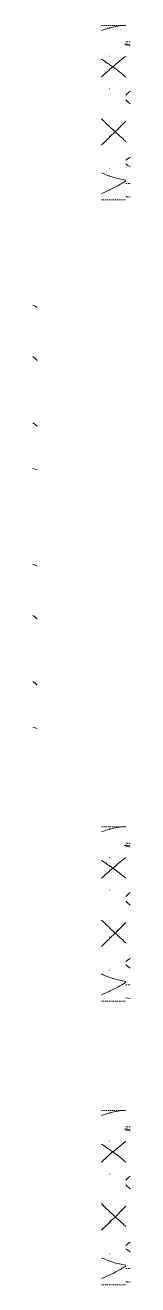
# Model space of a CAD drawing. Header units: inches. Extents: x 12491 to 15223, y 922 to 3433.
# Drawn here: x 13824.8 to 13836.7, y 921.9 to 1075.4 of the extents above; entities that cross this region are included whole.
import ezdxf

# ---------------------------------------------------------------- set-up
doc = ezdxf.new("R2010")
doc.units = ezdxf.units.IN
doc.header["$MEASUREMENT"] = 0
doc.linetypes.add('Demolished', pattern=[0.1875, 0.125, -0.0625])
for name, color, linetype, lineweight in [('M-EQPM-2', 10, 'Demolished', 9), ('M-EQPM-3', 21, 'Demolished', 9), ('M-EQPM-4', 254, 'Demolished', 9), ('M-EQPM-5', 10, 'Continuous', 9), ('M-EQPM-6', 254, 'Continuous', 9), ('M-EQPM-7', 21, 'Continuous', 9)]:
    doc.layers.add(name, color=color, linetype=linetype, lineweight=lineweight)

# ---------------------------------------------------------------- blocks, each defined once
blk = doc.blocks.new('FP_67-DEMO _ NEW PLAN SUPERIMPOSED - 1ST FLOOR')
at = {"layer": 'M-EQPM-4'}
blk.add_line((1.49, -0.06), (1.49, 0), dxfattribs=at)
blk = doc.blocks.new('FP_68-DEMO _ NEW PLAN SUPERIMPOSED - 1ST FLOOR')
at = {"layer": 'M-EQPM-4'}
blk.add_line((-2.5, 0), (-2.5, -0.06), dxfattribs=at)
blk = doc.blocks.new('FP_69-DEMO _ NEW PLAN SUPERIMPOSED - 1ST FLOOR')
at = {"layer": 'M-EQPM-4'}
blk.add_line((11.22, -0.06), (11.22, 0), dxfattribs=at)
blk = doc.blocks.new('FP_70-DEMO _ NEW PLAN SUPERIMPOSED - 1ST FLOOR')
at = {"layer": 'M-EQPM-4'}
blk.add_line((7.22, 0), (7.22, -0.06), dxfattribs=at)
blk = doc.blocks.new('FP_71-DEMO _ NEW PLAN SUPERIMPOSED - 1ST FLOOR')
at = {"layer": 'M-EQPM-4'}
for p, q in [((-4.26, 2.5), (-4.26, 2)), ((12.99, 2), (12.99, 2.5))]:
    blk.add_line(p, q, dxfattribs=at)
at = {"layer": 'M-EQPM-6'}
for p, q in [((-3.97, 2.5), (-3.92, 2.33)), ((-3.92, 2.33), (-3.87, 2.17)), ((-3.87, 2.17), (-3.81, 2)), ((1.76, 2.5), (1.92, 2.33)), ((1.92, 2.33), (2.08, 2.17)), ((2.08, 2.17), (2.24, 2)), ((9.8, 2.5), (9.93, 2.33)), ((9.93, 2.33), (10.06, 2.17)), ((10.06, 2.17), (10.18, 2))]:
    blk.add_line(p, q, dxfattribs=at)
blk = doc.blocks.new('FP_72-DEMO _ NEW PLAN SUPERIMPOSED - 1ST FLOOR')
at = {"layer": 'M-EQPM-2'}
for p, q in [((-6.26, 2), (-6.26, 0)), ((14.99, 0), (14.99, 2)), ((-6.26, -0.06), (-6.26, -1)), ((14.99, -1), (14.99, -0.06))]:
    blk.add_line(p, q, dxfattribs=at)
at = {"layer": 'M-EQPM-4'}
for p, q in [((-6.26, 0), (-6.26, -0.06)), ((14.99, -0.06), (14.99, 0))]:
    blk.add_line(p, q, dxfattribs=at)
at = {"layer": 'M-EQPM-5'}
for p, q in [((-6.28, 2), (-6.26, 1.75)), ((-6.26, 1.75), (-6.23, 1.5)), ((-2.52, 2), (-2.32, 1.75)), ((-2.32, 1.75), (-2.12, 1.5)), ((5.41, 2), (5.66, 1.75)), ((5.66, 1.75), (5.91, 1.5)), ((12.7, 2), (12.85, 1.75)), ((12.85, 1.75), (13, 1.5)), ((-6.23, 1.5), (-6.2, 1.25)), ((-6.2, 1.25), (-6.16, 1)), ((-6.16, 1), (-6.12, 0.75)), ((-6.12, 0.75), (-6.07, 0.5)), ((-6.07, 0.5), (-6.01, 0.25)), ((-6.01, 0.25), (-5.95, 0)), ((-2.12, 1.5), (-1.92, 1.25)), ((-1.92, 1.25), (-1.72, 1)), ((-1.72, 1), (-1.51, 0.75)), ((-1.51, 0.75), (-1.3, 0.5)), ((-1.3, 0.5), (-1.08, 0.25)), ((-1.08, 0.25), (-0.87, 0)), ((-0.87, 0), (-0.81, -0.06)), ((5.91, 1.5), (6.15, 1.25)), ((6.15, 1.25), (6.4, 1)), ((6.4, 1), (6.65, 0.75)), ((6.65, 0.75), (6.89, 0.5)), ((6.89, 0.5), (7.13, 0.25)), ((7.13, 0.25), (7.38, 0)), ((13, 1.5), (13.15, 1.25)), ((13.15, 1.25), (13.29, 1)), ((13.29, 1), (13.42, 0.75)), ((13.42, 0.75), (13.55, 0.5)), ((13.55, 0.5), (13.68, 0.25)), ((13.68, 0.25), (13.8, 0)), ((-5.93, -0.06), (-5.88, -0.25)), ((-5.88, -0.25), (-5.81, -0.5)), ((-5.81, -0.5), (-5.73, -0.75)), ((-5.73, -0.75), (-5.65, -1)), ((-0.81, -0.06), (-0.65, -0.25)), ((-0.65, -0.25), (-0.42, -0.5)), ((-0.42, -0.5), (-0.2, -0.75)), ((-0.2, -0.75), (0.03, -1)), ((7.44, -0.06), (7.62, -0.25)), ((7.62, -0.25), (7.85, -0.5)), ((7.85, -0.5), (8.09, -0.75)), ((8.09, -0.75), (8.32, -1)), ((13.82, -0.06), (13.91, -0.25)), ((13.91, -0.25), (14.02, -0.5)), ((14.02, -0.5), (14.12, -0.75)), ((14.12, -0.75), (14.22, -1))]:
    blk.add_line(p, q, dxfattribs=at)
at = {"layer": 'M-EQPM-6'}
for p, q in [((-5.95, 0), (-5.93, -0.06)), ((7.38, 0), (7.44, -0.06)), ((13.8, 0), (13.82, -0.06))]:
    blk.add_line(p, q, dxfattribs=at)
blk = doc.blocks.new('FP_73-DEMO _ NEW PLAN SUPERIMPOSED - 1ST FLOOR')
at = {"layer": 'M-EQPM-5'}
for p, q in [((-3.96, 2), (-3.97, 1.83)), ((-0.29, 1.6), (-0.45, 1.4)), ((-0.13, 1.8), (-0.29, 1.6)), ((0.03, 2), (-0.13, 1.8)), ((7.53, 1.6), (7.36, 1.4)), ((7.71, 1.8), (7.53, 1.6)), ((7.89, 2), (7.75, 1.84)), ((12.53, 1.6), (12.49, 1.4)), ((12.57, 1.8), (12.53, 1.6)), ((12.6, 2), (12.57, 1.8)), ((-1.49, 0), (-1.53, -0.06)), ((-1.35, 0.2), (-1.49, 0)), ((-1.21, 0.4), (-1.35, 0.2)), ((-1.06, 0.6), (-1.21, 0.4)), ((-0.91, 0.8), (-1.06, 0.6)), ((-0.76, 1), (-0.91, 0.8)), ((-0.61, 1.2), (-0.76, 1)), ((-0.45, 1.4), (-0.61, 1.2)), ((6.06, 0), (6, -0.06)), ((6.25, 0.2), (6.06, 0)), ((6.44, 0.4), (6.25, 0.2)), ((6.62, 0.6), (6.44, 0.4)), ((6.81, 0.8), (6.66, 0.64)), ((6.99, 1), (6.81, 0.8)), ((7.17, 1.2), (6.99, 1)), ((7.36, 1.4), (7.17, 1.2)), ((12.09, 0), (12.07, -0.06)), ((12.16, 0.2), (12.09, 0)), ((12.23, 0.4), (12.16, 0.2)), ((12.29, 0.6), (12.24, 0.44)), ((12.35, 0.8), (12.29, 0.6)), ((12.4, 1), (12.35, 0.8)), ((12.45, 1.2), (12.4, 1)), ((12.49, 1.4), (12.45, 1.2)), ((-2.01, -0.8), (-2.14, -1)), ((-1.89, -0.6), (-2.01, -0.8)), ((-1.76, -0.4), (-1.89, -0.6)), ((-1.63, -0.2), (-1.76, -0.4)), ((-1.53, -0.06), (-1.63, -0.2)), ((5.3, -0.8), (5.1, -1)), ((5.47, -0.62), (5.31, -0.78)), ((5.68, -0.4), (5.49, -0.6)), ((5.87, -0.2), (5.68, -0.4)), ((6, -0.06), (5.87, -0.2)), ((11.77, -0.8), (11.68, -1)), ((11.86, -0.6), (11.77, -0.8)), ((11.94, -0.4), (11.86, -0.6)), ((12.02, -0.2), (11.94, -0.4)), ((12.07, -0.06), (12.02, -0.2))]:
    blk.add_line(p, q, dxfattribs=at)
blk = doc.blocks.new('FP_74-DEMO _ NEW PLAN SUPERIMPOSED - 1ST FLOOR')
at = {"layer": 'M-EQPM-5'}
for p, q in [((-3.9, 2.25), (-4.04, 2.01)), ((-3.75, 2.5), (-3.9, 2.25)), ((3.04, 2.25), (2.8, 2)), ((3.29, 2.5), (3.04, 2.25)), ((10.78, 2.25), (10.59, 2)), ((10.97, 2.5), (10.78, 2.25))]:
    blk.add_line(p, q, dxfattribs=at)
at = {"layer": 'M-EQPM-6'}
for p, q in [((14.64, 2.25), (14.61, 2)), ((14.66, 2.5), (14.64, 2.25))]:
    blk.add_line(p, q, dxfattribs=at)
blk = doc.blocks.new('_Commerical Front Washer - MFR35-879403-DEMO _ NEW PLAN SUPERIMPOSED - 1ST FLOOR')
at = {"layer": 'M-EQPM-2'}
blk.add_blockref('FP_72-DEMO _ NEW PLAN SUPERIMPOSED - 1ST FLOOR', (1100.9, 0), dxfattribs=at)
at = {"layer": 'M-EQPM-4'}
for name in ['FP_71-DEMO _ NEW PLAN SUPERIMPOSED - 1ST FLOOR', 'FP_68-DEMO _ NEW PLAN SUPERIMPOSED - 1ST FLOOR', 'FP_67-DEMO _ NEW PLAN SUPERIMPOSED - 1ST FLOOR', 'FP_70-DEMO _ NEW PLAN SUPERIMPOSED - 1ST FLOOR', 'FP_69-DEMO _ NEW PLAN SUPERIMPOSED - 1ST FLOOR']:
    blk.add_blockref(name, (1100.9, 0), dxfattribs=at)
at = {"layer": 'M-EQPM-5'}
blk.add_blockref('FP_73-DEMO _ NEW PLAN SUPERIMPOSED - 1ST FLOOR', (1100.9, 0), dxfattribs=at)
at = {"layer": 'M-EQPM-6'}
blk.add_blockref('FP_74-DEMO _ NEW PLAN SUPERIMPOSED - 1ST FLOOR', (1100.9, 0), dxfattribs=at)
blk = doc.blocks.new('FP_76-DEMO _ NEW PLAN SUPERIMPOSED - 1ST FLOOR')
at = {"layer": 'M-EQPM-4'}
blk.add_line((1.49, -0.06), (1.49, 0), dxfattribs=at)
blk = doc.blocks.new('FP_77-DEMO _ NEW PLAN SUPERIMPOSED - 1ST FLOOR')
at = {"layer": 'M-EQPM-4'}
blk.add_line((-2.5, 0), (-2.5, -0.06), dxfattribs=at)
blk = doc.blocks.new('FP_78-DEMO _ NEW PLAN SUPERIMPOSED - 1ST FLOOR')
at = {"layer": 'M-EQPM-4'}
blk.add_line((11.22, -0.06), (11.22, 0), dxfattribs=at)
blk = doc.blocks.new('FP_79-DEMO _ NEW PLAN SUPERIMPOSED - 1ST FLOOR')
at = {"layer": 'M-EQPM-4'}
blk.add_line((7.22, 0), (7.22, -0.06), dxfattribs=at)
blk = doc.blocks.new('FP_80-DEMO _ NEW PLAN SUPERIMPOSED - 1ST FLOOR')
at = {"layer": 'M-EQPM-4'}
for p, q in [((-4.26, 2.5), (-4.26, 2)), ((12.99, 2), (12.99, 2.5))]:
    blk.add_line(p, q, dxfattribs=at)
at = {"layer": 'M-EQPM-6'}
for p, q in [((-3.97, 2.5), (-3.92, 2.33)), ((-3.92, 2.33), (-3.87, 2.17)), ((-3.87, 2.17), (-3.81, 2)), ((1.75, 2.5), (1.91, 2.33)), ((1.91, 2.33), (2.08, 2.17)), ((2.08, 2.17), (2.24, 2)), ((9.8, 2.5), (9.93, 2.33)), ((9.93, 2.33), (10.06, 2.17)), ((10.06, 2.17), (10.18, 2))]:
    blk.add_line(p, q, dxfattribs=at)
blk = doc.blocks.new('FP_81-DEMO _ NEW PLAN SUPERIMPOSED - 1ST FLOOR')
at = {"layer": 'M-EQPM-2'}
for p, q in [((-6.26, 2), (-6.26, 0)), ((14.99, 0), (14.99, 2)), ((-6.26, -0.06), (-6.26, -1)), ((14.99, -1), (14.99, -0.06))]:
    blk.add_line(p, q, dxfattribs=at)
at = {"layer": 'M-EQPM-4'}
for p, q in [((-6.26, 0), (-6.26, -0.06)), ((14.99, -0.06), (14.99, 0))]:
    blk.add_line(p, q, dxfattribs=at)
at = {"layer": 'M-EQPM-5'}
for p, q in [((-6.28, 2), (-6.26, 1.75)), ((-6.26, 1.75), (-6.23, 1.5)), ((-2.52, 2), (-2.32, 1.75)), ((-2.32, 1.75), (-2.13, 1.5)), ((5.4, 2), (5.65, 1.75)), ((5.65, 1.75), (5.9, 1.5)), ((12.7, 2), (12.85, 1.75)), ((12.85, 1.75), (13, 1.5)), ((-6.23, 1.5), (-6.2, 1.25)), ((-6.2, 1.25), (-6.16, 1)), ((-6.16, 1), (-6.12, 0.75)), ((-6.12, 0.75), (-6.07, 0.5)), ((-6.07, 0.5), (-6.01, 0.25)), ((-6.01, 0.25), (-5.95, 0)), ((-2.13, 1.5), (-1.93, 1.25)), ((-1.93, 1.25), (-1.72, 1)), ((-1.72, 1), (-1.51, 0.75)), ((-1.51, 0.75), (-1.3, 0.5)), ((-1.3, 0.5), (-1.09, 0.25)), ((-1.09, 0.25), (-0.87, 0)), ((-0.87, 0), (-0.81, -0.06)), ((5.9, 1.5), (6.15, 1.25)), ((6.15, 1.25), (6.4, 1)), ((6.4, 1), (6.64, 0.75)), ((6.64, 0.75), (6.89, 0.5)), ((6.89, 0.5), (7.13, 0.25)), ((7.13, 0.25), (7.37, 0)), ((13, 1.5), (13.14, 1.25)), ((13.14, 1.25), (13.28, 1)), ((13.28, 1), (13.42, 0.75)), ((13.42, 0.75), (13.55, 0.5)), ((13.55, 0.5), (13.67, 0.25)), ((13.67, 0.25), (13.79, 0)), ((-5.93, -0.06), (-5.88, -0.25)), ((-5.88, -0.25), (-5.81, -0.5)), ((-5.81, -0.5), (-5.73, -0.75)), ((-5.73, -0.75), (-5.65, -1)), ((-0.81, -0.06), (-0.65, -0.25)), ((-0.65, -0.25), (-0.43, -0.5)), ((-0.43, -0.5), (-0.2, -0.75)), ((-0.2, -0.75), (0.03, -1)), ((7.43, -0.06), (7.61, -0.25)), ((7.61, -0.25), (7.85, -0.5)), ((7.85, -0.5), (8.09, -0.75)), ((8.09, -0.75), (8.32, -1)), ((13.82, -0.06), (13.91, -0.25)), ((13.91, -0.25), (14.02, -0.5)), ((14.02, -0.5), (14.12, -0.75)), ((14.12, -0.75), (14.22, -1))]:
    blk.add_line(p, q, dxfattribs=at)
at = {"layer": 'M-EQPM-6'}
for p, q in [((-5.95, 0), (-5.93, -0.06)), ((7.37, 0), (7.43, -0.06)), ((13.79, 0), (13.82, -0.06))]:
    blk.add_line(p, q, dxfattribs=at)
blk = doc.blocks.new('FP_82-DEMO _ NEW PLAN SUPERIMPOSED - 1ST FLOOR')
at = {"layer": 'M-EQPM-5'}
for p, q in [((-3.96, 2), (-3.97, 1.82)), ((-0.29, 1.6), (-0.45, 1.4)), ((-0.13, 1.8), (-0.29, 1.6)), ((0.03, 2), (-0.13, 1.8)), ((7.54, 1.6), (7.36, 1.4)), ((7.71, 1.8), (7.54, 1.6)), ((7.89, 2), (7.75, 1.84)), ((12.53, 1.6), (12.49, 1.4)), ((12.57, 1.8), (12.53, 1.6)), ((12.6, 2), (12.57, 1.8)), ((-1.49, 0), (-1.53, -0.06)), ((-1.35, 0.2), (-1.49, 0)), ((-1.21, 0.4), (-1.35, 0.2)), ((-1.06, 0.6), (-1.21, 0.4)), ((-0.91, 0.8), (-1.06, 0.6)), ((-0.76, 1), (-0.91, 0.8)), ((-0.61, 1.2), (-0.76, 1)), ((-0.45, 1.4), (-0.61, 1.2)), ((6.06, 0), (6, -0.06)), ((6.25, 0.2), (6.06, 0)), ((6.44, 0.4), (6.25, 0.2)), ((6.62, 0.6), (6.44, 0.4)), ((6.81, 0.8), (6.65, 0.62)), ((6.99, 1), (6.81, 0.8)), ((7.18, 1.2), (6.99, 1)), ((7.36, 1.4), (7.18, 1.2)), ((12.09, 0), (12.08, -0.04)), ((12.16, 0.2), (12.09, 0)), ((12.23, 0.4), (12.16, 0.2)), ((12.29, 0.6), (12.24, 0.44)), ((12.35, 0.8), (12.29, 0.6)), ((12.4, 1), (12.35, 0.8)), ((12.45, 1.2), (12.4, 1)), ((12.49, 1.4), (12.45, 1.2)), ((-2.01, -0.8), (-2.13, -1)), ((-1.89, -0.6), (-2.01, -0.8)), ((-1.76, -0.4), (-1.89, -0.6)), ((-1.62, -0.2), (-1.76, -0.4)), ((-1.53, -0.06), (-1.62, -0.2)), ((5.3, -0.8), (5.11, -1)), ((5.47, -0.62), (5.31, -0.79)), ((5.68, -0.4), (5.49, -0.6)), ((5.87, -0.2), (5.68, -0.4)), ((6, -0.06), (5.87, -0.2)), ((11.77, -0.8), (11.68, -1)), ((11.86, -0.6), (11.77, -0.8)), ((11.94, -0.4), (11.86, -0.6)), ((12.02, -0.2), (11.94, -0.4)), ((12.07, -0.06), (12.02, -0.2))]:
    blk.add_line(p, q, dxfattribs=at)
blk = doc.blocks.new('FP_83-DEMO _ NEW PLAN SUPERIMPOSED - 1ST FLOOR')
at = {"layer": 'M-EQPM-5'}
for p, q in [((-3.9, 2.25), (-4.03, 2.01)), ((-3.75, 2.5), (-3.9, 2.25)), ((3.05, 2.25), (2.81, 2)), ((3.29, 2.5), (3.05, 2.25)), ((10.79, 2.25), (10.59, 2)), ((10.97, 2.5), (10.79, 2.25))]:
    blk.add_line(p, q, dxfattribs=at)
at = {"layer": 'M-EQPM-6'}
for p, q in [((14.64, 2.25), (14.61, 2)), ((14.66, 2.5), (14.64, 2.25))]:
    blk.add_line(p, q, dxfattribs=at)
blk = doc.blocks.new('_Commerical Front Washer - MFR35-V75-DEMO _ NEW PLAN SUPERIMPOSED - 1ST FLOOR')
at = {"layer": 'M-EQPM-2'}
blk.add_blockref('FP_81-DEMO _ NEW PLAN SUPERIMPOSED - 1ST FLOOR', (1100.9, 0), dxfattribs=at)
at = {"layer": 'M-EQPM-4'}
for name in ['FP_80-DEMO _ NEW PLAN SUPERIMPOSED - 1ST FLOOR', 'FP_77-DEMO _ NEW PLAN SUPERIMPOSED - 1ST FLOOR', 'FP_76-DEMO _ NEW PLAN SUPERIMPOSED - 1ST FLOOR', 'FP_79-DEMO _ NEW PLAN SUPERIMPOSED - 1ST FLOOR', 'FP_78-DEMO _ NEW PLAN SUPERIMPOSED - 1ST FLOOR']:
    blk.add_blockref(name, (1100.9, 0), dxfattribs=at)
at = {"layer": 'M-EQPM-5'}
blk.add_blockref('FP_82-DEMO _ NEW PLAN SUPERIMPOSED - 1ST FLOOR', (1100.9, 0), dxfattribs=at)
at = {"layer": 'M-EQPM-6'}
blk.add_blockref('FP_83-DEMO _ NEW PLAN SUPERIMPOSED - 1ST FLOOR', (1100.9, 0), dxfattribs=at)
blk = doc.blocks.new('FP_85-DEMO _ NEW PLAN SUPERIMPOSED - 1ST FLOOR')
at = {"layer": 'M-EQPM-2'}
blk.add_line((1.49, -0.06), (1.49, 0), dxfattribs=at)
blk = doc.blocks.new('FP_86-DEMO _ NEW PLAN SUPERIMPOSED - 1ST FLOOR')
at = {"layer": 'M-EQPM-2'}
blk.add_line((-2.5, 0), (-2.5, -0.06), dxfattribs=at)
blk = doc.blocks.new('FP_87-DEMO _ NEW PLAN SUPERIMPOSED - 1ST FLOOR')
at = {"layer": 'M-EQPM-2'}
blk.add_line((11.22, -0.06), (11.22, 0), dxfattribs=at)
blk = doc.blocks.new('FP_88-DEMO _ NEW PLAN SUPERIMPOSED - 1ST FLOOR')
at = {"layer": 'M-EQPM-2'}
blk.add_line((7.22, 0), (7.22, -0.06), dxfattribs=at)
blk = doc.blocks.new('FP_89-DEMO _ NEW PLAN SUPERIMPOSED - 1ST FLOOR')
at = {"layer": 'M-EQPM-2'}
for p, q in [((-4.26, 2.5), (-4.26, 2)), ((12.99, 2), (12.99, 2.5))]:
    blk.add_line(p, q, dxfattribs=at)
at = {"layer": 'M-EQPM-5'}
for p, q in [((-3.97, 2.5), (-3.92, 2.33)), ((-3.92, 2.33), (-3.87, 2.17)), ((-3.87, 2.17), (-3.82, 2)), ((1.75, 2.5), (1.91, 2.33)), ((1.91, 2.33), (2.07, 2.17)), ((2.07, 2.17), (2.23, 2)), ((9.8, 2.5), (9.93, 2.33)), ((9.93, 2.33), (10.05, 2.17)), ((10.05, 2.17), (10.18, 2))]:
    blk.add_line(p, q, dxfattribs=at)
blk = doc.blocks.new('FP_90-DEMO _ NEW PLAN SUPERIMPOSED - 1ST FLOOR')
at = {"layer": 'M-EQPM-2'}
for p, q in [((-6.26, 2), (-6.26, 0)), ((14.99, 0), (14.99, 2)), ((-6.26, 0), (-6.26, -0.06)), ((14.99, -0.06), (14.99, 0))]:
    blk.add_line(p, q, dxfattribs=at)
at = {"layer": 'M-EQPM-3'}
for p, q in [((-6.26, -0.06), (-6.26, -1)), ((14.99, -1), (14.99, -0.06))]:
    blk.add_line(p, q, dxfattribs=at)
at = {"layer": 'M-EQPM-5'}
for p, q in [((-6.28, 2), (-6.26, 1.75)), ((-6.26, 1.75), (-6.23, 1.5)), ((-2.52, 2), (-2.33, 1.75)), ((-2.33, 1.75), (-2.13, 1.5)), ((5.4, 2), (5.65, 1.75)), ((5.65, 1.75), (5.89, 1.5)), ((12.69, 2), (12.84, 1.75)), ((12.84, 1.75), (12.99, 1.5)), ((-6.23, 1.5), (-6.2, 1.25)), ((-6.2, 1.25), (-6.16, 1)), ((-6.16, 1), (-6.12, 0.75)), ((-6.12, 0.75), (-6.07, 0.5)), ((-6.07, 0.5), (-6.01, 0.25)), ((-6.01, 0.25), (-5.95, 0)), ((-5.95, 0), (-5.94, -0.06)), ((-2.13, 1.5), (-1.93, 1.25)), ((-1.93, 1.25), (-1.73, 1)), ((-1.73, 1), (-1.52, 0.75)), ((-1.52, 0.75), (-1.31, 0.5)), ((-1.31, 0.5), (-1.09, 0.25)), ((-1.09, 0.25), (-0.88, 0)), ((-0.88, 0), (-0.82, -0.06)), ((5.89, 1.5), (6.14, 1.25)), ((6.14, 1.25), (6.39, 1)), ((6.39, 1), (6.64, 0.75)), ((6.64, 0.75), (6.88, 0.5)), ((6.88, 0.5), (7.12, 0.25)), ((7.12, 0.25), (7.37, 0)), ((7.37, 0), (7.43, -0.06)), ((12.99, 1.5), (13.14, 1.25)), ((13.14, 1.25), (13.28, 1)), ((13.28, 1), (13.42, 0.75)), ((13.42, 0.75), (13.55, 0.5)), ((13.55, 0.5), (13.67, 0.25)), ((13.67, 0.25), (13.79, 0)), ((13.79, 0), (13.82, -0.06))]:
    blk.add_line(p, q, dxfattribs=at)
at = {"layer": 'M-EQPM-7'}
for p, q in [((-5.94, -0.06), (-5.89, -0.25)), ((-5.89, -0.25), (-5.81, -0.5)), ((-5.81, -0.5), (-5.73, -0.75)), ((-5.73, -0.75), (-5.65, -1)), ((-0.82, -0.06), (-0.66, -0.25)), ((-0.66, -0.25), (-0.43, -0.5)), ((-0.43, -0.5), (-0.21, -0.75)), ((-0.21, -0.75), (0.02, -1)), ((7.43, -0.06), (7.61, -0.25)), ((7.61, -0.25), (7.84, -0.5)), ((7.84, -0.5), (8.08, -0.75)), ((8.08, -0.75), (8.31, -1)), ((13.82, -0.06), (13.91, -0.25)), ((13.91, -0.25), (14.01, -0.5)), ((14.01, -0.5), (14.12, -0.75)), ((14.12, -0.75), (14.22, -1))]:
    blk.add_line(p, q, dxfattribs=at)
blk = doc.blocks.new('FP_91-DEMO _ NEW PLAN SUPERIMPOSED - 1ST FLOOR')
at = {"layer": 'M-EQPM-5'}
for p, q in [((-3.96, 2), (-3.97, 1.82)), ((-0.29, 1.6), (-0.45, 1.4)), ((-0.13, 1.8), (-0.29, 1.6)), ((0.04, 2), (-0.13, 1.8)), ((7.54, 1.6), (7.36, 1.4)), ((7.72, 1.8), (7.54, 1.6)), ((7.9, 2), (7.75, 1.84)), ((12.53, 1.6), (12.49, 1.4)), ((12.57, 1.8), (12.53, 1.6)), ((12.6, 2), (12.57, 1.8)), ((-1.48, 0), (-1.53, -0.06)), ((-1.34, 0.2), (-1.48, 0)), ((-1.2, 0.4), (-1.34, 0.2)), ((-1.06, 0.6), (-1.2, 0.4)), ((-0.95, 0.74), (-1.06, 0.6)), ((-0.91, 0.8), (-0.94, 0.75)), ((-0.76, 1), (-0.91, 0.8)), ((-0.6, 1.2), (-0.76, 1)), ((-0.45, 1.4), (-0.6, 1.2)), ((6.07, 0), (6.01, -0.06)), ((6.26, 0.2), (6.07, 0)), ((6.44, 0.4), (6.26, 0.2)), ((6.63, 0.59), (6.44, 0.4)), ((6.82, 0.8), (6.63, 0.6)), ((7, 1), (6.82, 0.8)), ((7.18, 1.2), (7, 1)), ((7.36, 1.4), (7.18, 1.2)), ((12.1, 0), (12.07, -0.06)), ((12.17, 0.2), (12.1, 0)), ((12.23, 0.4), (12.17, 0.2)), ((12.29, 0.6), (12.24, 0.44)), ((12.35, 0.8), (12.29, 0.6)), ((12.4, 1), (12.35, 0.8)), ((12.45, 1.2), (12.4, 1)), ((12.49, 1.4), (12.45, 1.2)), ((-2.01, -0.8), (-2.13, -1)), ((-1.88, -0.6), (-2.01, -0.8)), ((-1.75, -0.4), (-1.88, -0.6)), ((-1.62, -0.2), (-1.75, -0.4)), ((-1.53, -0.06), (-1.62, -0.2)), ((5.31, -0.8), (5.11, -1)), ((5.47, -0.63), (5.32, -0.79)), ((5.69, -0.4), (5.5, -0.6)), ((5.88, -0.2), (5.69, -0.4)), ((6.01, -0.06), (5.88, -0.2)), ((11.78, -0.8), (11.69, -1)), ((11.86, -0.6), (11.78, -0.8)), ((11.94, -0.4), (11.86, -0.6)), ((12.02, -0.2), (11.94, -0.4)), ((12.07, -0.06), (12.02, -0.2))]:
    blk.add_line(p, q, dxfattribs=at)
blk = doc.blocks.new('FP_92-DEMO _ NEW PLAN SUPERIMPOSED - 1ST FLOOR')
at = {"layer": 'M-EQPM-5'}
for p, q in [((-3.89, 2.25), (-4.03, 2.02)), ((-3.74, 2.5), (-3.89, 2.25)), ((3.06, 2.25), (2.81, 2)), ((3.3, 2.5), (3.06, 2.25)), ((10.79, 2.25), (10.6, 2)), ((10.98, 2.5), (10.79, 2.25)), ((14.64, 2.25), (14.61, 2)), ((14.66, 2.5), (14.64, 2.25))]:
    blk.add_line(p, q, dxfattribs=at)
blk = doc.blocks.new('_Commerical Front Washer - MFR35-V84-DEMO _ NEW PLAN SUPERIMPOSED - 1ST FLOOR')
at = {"layer": 'M-EQPM-2'}
for name in ['FP_89-DEMO _ NEW PLAN SUPERIMPOSED - 1ST FLOOR', 'FP_86-DEMO _ NEW PLAN SUPERIMPOSED - 1ST FLOOR', 'FP_85-DEMO _ NEW PLAN SUPERIMPOSED - 1ST FLOOR', 'FP_88-DEMO _ NEW PLAN SUPERIMPOSED - 1ST FLOOR', 'FP_87-DEMO _ NEW PLAN SUPERIMPOSED - 1ST FLOOR']:
    blk.add_blockref(name, (1100.9, 0), dxfattribs=at)
at = {"layer": 'M-EQPM-3'}
blk.add_blockref('FP_90-DEMO _ NEW PLAN SUPERIMPOSED - 1ST FLOOR', (1100.9, 0), dxfattribs=at)
at = {"layer": 'M-EQPM-5'}
for name in ['FP_92-DEMO _ NEW PLAN SUPERIMPOSED - 1ST FLOOR', 'FP_91-DEMO _ NEW PLAN SUPERIMPOSED - 1ST FLOOR']:
    blk.add_blockref(name, (1100.9, 0), dxfattribs=at)
blk = doc.blocks.new('FP_102-DEMO _ NEW PLAN SUPERIMPOSED - 1ST FLOOR')
at = {"layer": 'M-EQPM-6'}
for p, q in [((-5.15, 2.25), (-5.27, 2)), ((-5.03, 2.5), (-5.15, 2.25)), ((1.21, 2.25), (0.97, 2)), ((1.44, 2.5), (1.21, 2.25)), ((9.25, 2.25), (9.03, 2)), ((9.47, 2.5), (9.25, 2.25)), ((14.68, 2.25), (14.59, 2)), ((14.77, 2.5), (14.68, 2.25))]:
    blk.add_line(p, q, dxfattribs=at)
blk = doc.blocks.new('_Stacked Dryer - D4 - MLG32-880945-DEMO _ NEW PLAN SUPERIMPOSED - 1ST FLOOR')
at = {"layer": 'M-EQPM-6'}
blk.add_blockref('FP_102-DEMO _ NEW PLAN SUPERIMPOSED - 1ST FLOOR', (1100.9, 0), dxfattribs=at)
blk = doc.blocks.new('FP_104-DEMO _ NEW PLAN SUPERIMPOSED - 1ST FLOOR')
at = {"layer": 'M-EQPM-6'}
for p, q in [((-5.15, 2.25), (-5.27, 2)), ((-5.02, 2.5), (-5.15, 2.25)), ((1.21, 2.25), (0.98, 2)), ((1.45, 2.5), (1.21, 2.25)), ((9.26, 2.25), (9.04, 2)), ((9.47, 2.5), (9.26, 2.25)), ((14.68, 2.25), (14.6, 2)), ((14.77, 2.5), (14.68, 2.25))]:
    blk.add_line(p, q, dxfattribs=at)
blk = doc.blocks.new('_Stacked Dryer - D4 - MLG32-V103-DEMO _ NEW PLAN SUPERIMPOSED - 1ST FLOOR')
at = {"layer": 'M-EQPM-6'}
blk.add_blockref('FP_104-DEMO _ NEW PLAN SUPERIMPOSED - 1ST FLOOR', (1100.9, 0), dxfattribs=at)

msp = doc.modelspace()

# ---------------------------------------------------------------- block references
at = {"layer": 'M-EQPM-2', "rotation": 270.0000000000001}
for name, p in [('_Commerical Front Washer - MFR35-V84-DEMO _ NEW PLAN SUPERIMPOSED - 1ST FLOOR', (13834.164, 2169.989)), ('_Commerical Front Washer - MFR35-V75-DEMO _ NEW PLAN SUPERIMPOSED - 1ST FLOOR', (13834.164, 2072.374)), ('_Commerical Front Washer - MFR35-879403-DEMO _ NEW PLAN SUPERIMPOSED - 1ST FLOOR', (13834.164, 2037.809))]:
    msp.add_blockref(name, p, dxfattribs=at)
at = {"layer": 'M-EQPM-4', "rotation": 270.0000000000001}
for name, p in [('_Stacked Dryer - D4 - MLG32-V103-DEMO _ NEW PLAN SUPERIMPOSED - 1ST FLOOR', (13822.786, 2136.876)), ('_Stacked Dryer - D4 - MLG32-880945-DEMO _ NEW PLAN SUPERIMPOSED - 1ST FLOOR', (13822.786, 2105.349))]:
    msp.add_blockref(name, p, dxfattribs=at)

doc.saveas('drawing.dxf')
